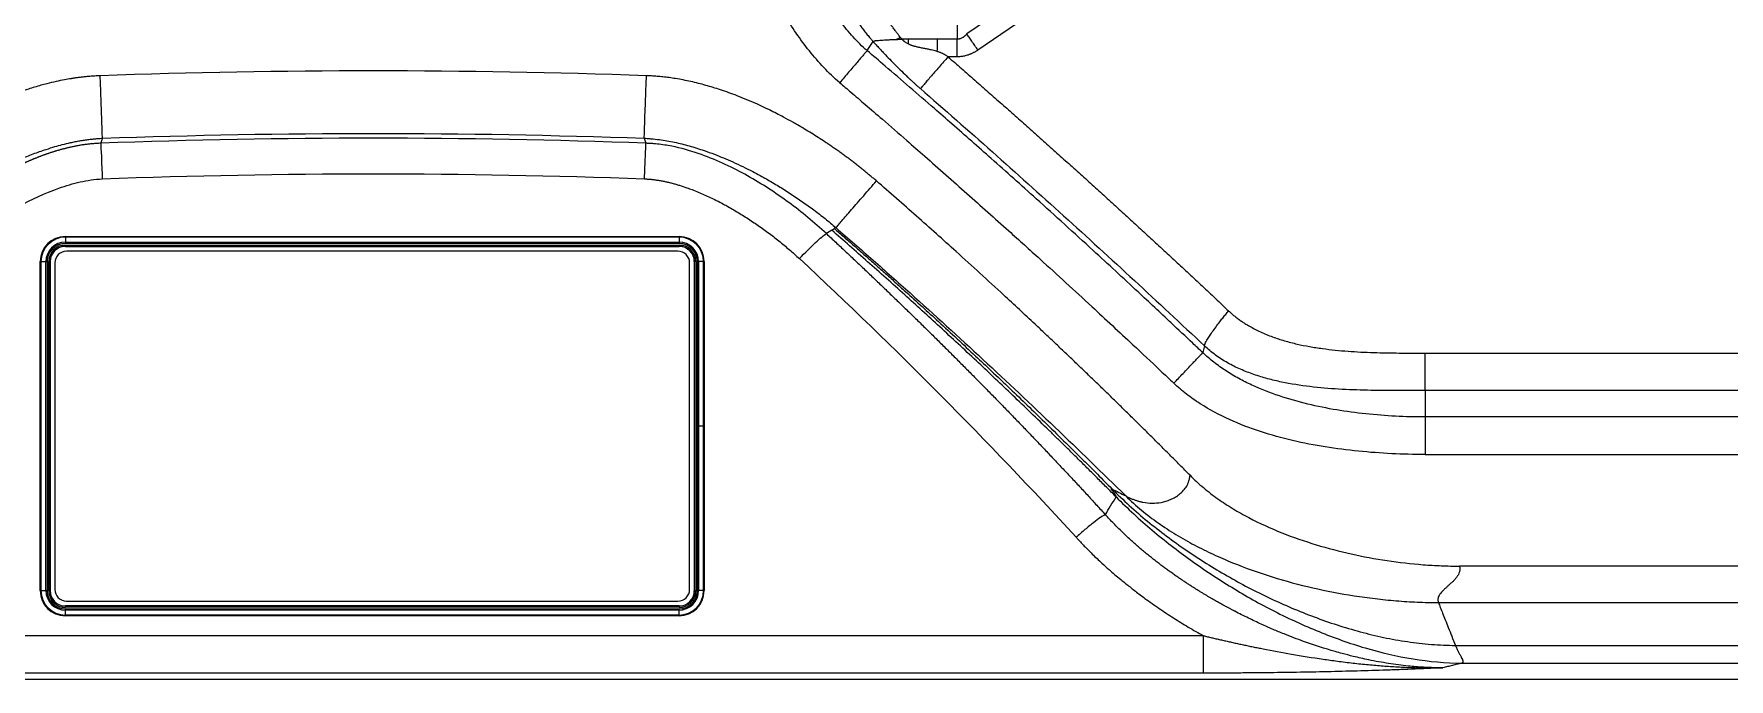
# Model space of a CAD drawing. Extents: x 525 to 613, y 487 to 635.
# Drawn here: x 583.06 to 602.52, y 505.55 to 512.95 of the extents above; entities that cross this region are included whole.
import ezdxf

# ---------------------------------------------------------------- set-up
doc = ezdxf.new("R2010")
doc.units = 0
doc.header["$MEASUREMENT"] = 0
doc.layers.add('1', color=4, linetype='Continuous')
doc.layers.add('STD TEST', color=3, linetype='Continuous')

# ---------------------------------------------------------------- blocks, each defined once
blk = doc.blocks.new('2023 VANGUARD')
at = {"layer": '1', "color": 3, "linetype": 'Continuous', "lineweight": 25}
for p, q in [((29.447, -76.574), (24.812, -79.741)), ((29.593, -76.746), (24.939, -79.926)), ((23.667, -79.932), (23.737, -79.829)), ((24.143, -79.802), (24.068, -79.802)), ((24.47, -79.801), (24.143, -79.802)), ((24.702, -79.801), (24.47, -79.801)), ((24.701, -80.003), (24.595, -80.003)), ((21.109, -80.937), (21.129, -80.995)), ((23.262, -81.993), (23.2, -82.031)), ((23.262, -81.993), (23.292, -81.973)), ((23.31, -81.963), (23.292, -81.973)), ((27.539, -83.319), (27.52, -83.397)), ((30.071, -83.402), (38.5, -83.402)), ((38.5, -83.832), (30.071, -83.832)), ((30.071, -83.832), (30.071, -84.135)), ((38.5, -84.135), (30.071, -84.135)), ((30.071, -84.565), (38.5, -84.565)), ((38.735, -85.846), (30.466, -85.846)), ((30.225, -86.264), (39.244, -86.264)), ((27.527, -86.644), (8.816, -86.644)), ((30.42, -86.755), (39.877, -86.755)), ((30.494, -86.958), (40.154, -86.958)), ((27.527, -87.074), (8.816, -87.073))]:
    blk.add_line(p, q, dxfattribs=at)
at = {"layer": '1', "linetype": 'Continuous', "lineweight": 25}
blk.add_line((-40.571, -87.142), (40.571, -87.142), dxfattribs=at)
at = {"layer": '1', "color": 3, "linetype": 'Continuous', "lineweight": 25, "flags": 128}
blk.add_lwpolyline([(14.891, -80.937), (14.881, -80.966), (14.871, -80.995)], dxfattribs=at)
at = {"layer": '1', "color": 3, "linetype": 'Continuous', "lineweight": 25}
for points in [[(24.699, -76.899), (24.699, -77.866), (24.7, -78.834), (24.702, -79.801)], [(23.998, -79.803), (23.998, -79.803), (23.999, -79.803), (23.999, -79.803)], [(23.999, -79.803), (24.016, -79.796), (24.033, -79.789), (24.05, -79.78)], [(24.068, -79.802), (24.062, -79.795), (24.056, -79.787), (24.05, -79.78)], [(24.142, -79.856), (24.142, -79.836), (24.143, -79.818), (24.143, -79.802)], [(21.129, -80.995), (19.043, -80.917), (16.957, -80.917), (14.871, -80.995)], [(14.891, -80.937), (16.964, -80.863), (19.036, -80.863), (21.109, -80.937)], [(14.888, -81.403), (16.963, -81.325), (19.037, -81.325), (21.112, -81.403)], [(22.89, -82.318), (23.992, -83.341), (25.052, -84.408), (26.066, -85.515)]]:
    blk.add_open_spline(points, degree=3, dxfattribs=at)
for points, knots in [([(22.737, -77.416), (22.742, -77.439), (22.754, -77.495), (22.777, -77.593), (22.808, -77.724), (22.843, -77.866), (22.896, -78.066), (22.967, -78.311), (23.051, -78.563), (23.128, -78.766), (23.19, -78.918), (23.258, -79.071), (23.328, -79.213), (23.398, -79.345), (23.463, -79.456), (23.528, -79.557), (23.58, -79.633), (23.625, -79.694), (23.66, -79.739), (23.692, -79.778), (23.719, -79.809), (23.732, -79.824), (23.737, -79.829)], [0, 0, 0, 0, 0.028694, 0.068593, 0.11981, 0.188566, 0.240815, 0.362866, 0.485908, 0.547823, 0.610059, 0.672689, 0.735806, 0.78679, 0.838376, 0.876914, 0.917195, 0.938414, 0.957818, 0.978431, 0.992585, 1, 1, 1, 1]), ([(24.05, -79.78), (24.046, -79.775), (24.035, -79.762), (24.016, -79.738), (23.993, -79.707), (23.968, -79.673), (23.934, -79.625), (23.896, -79.564), (23.846, -79.481), (23.776, -79.355), (23.675, -79.149), (23.585, -78.931), (23.508, -78.72), (23.437, -78.508), (23.372, -78.285), (23.321, -78.092), (23.287, -77.956), (23.256, -77.829), (23.227, -77.7), (23.209, -77.619), (23.201, -77.584)], [0, 0, 0, 0, 0.00841, 0.020337, 0.035777, 0.055198, 0.071481, 0.107169, 0.142871, 0.190655, 0.285751, 0.428524, 0.488509, 0.571364, 0.713176, 0.785632, 0.828889, 0.892813, 0.954262, 1, 1, 1, 1]), ([(23.667, -79.932), (23.638, -79.908), (23.583, -79.857), (23.505, -79.775), (23.432, -79.689), (23.363, -79.599), (23.297, -79.507), (23.215, -79.381), (23.121, -79.218), (23.019, -79.017), (22.929, -78.81), (22.85, -78.599), (22.806, -78.455), (22.787, -78.382)], [0, 0, 0, 0, 0.0625, 0.125, 0.1875, 0.25, 0.3125, 0.375, 0.5, 0.625, 0.75, 0.875, 1, 1, 1, 1]), ([(23.353, -80.3), (23.289, -80.245), (23.167, -80.128), (23.002, -79.937), (22.851, -79.733), (22.713, -79.521), (22.59, -79.3), (22.482, -79.071), (22.391, -78.835), (22.346, -78.672), (22.328, -78.589)], [0.0000051, 0.0000051, 0.0000051, 0.0000051, 0.125, 0.25, 0.375, 0.5, 0.625, 0.75, 0.875, 1, 1, 1, 1]), ([(24.812, -79.741), (24.81, -79.743), (24.806, -79.748), (24.799, -79.755), (24.793, -79.761), (24.786, -79.767), (24.779, -79.773), (24.772, -79.778), (24.762, -79.784), (24.75, -79.791), (24.738, -79.795), (24.727, -79.798), (24.718, -79.8), (24.709, -79.801), (24.704, -79.801), (24.702, -79.801)], [0, 0, 0, 0, 0.075858, 0.149964, 0.222368, 0.293137, 0.362356, 0.430136, 0.496607, 0.624861, 0.747798, 0.790082, 0.873692, 0.951699, 1, 1, 1, 1]), ([(24.939, -79.926), (24.928, -79.909), (24.916, -79.892), (24.893, -79.858), (24.881, -79.841), (24.859, -79.809), (24.849, -79.794), (24.829, -79.765), (24.82, -79.752), (24.812, -79.741)], [0, 0, 0, 0, 0.25, 0.25, 0.5, 0.5, 0.75, 0.75, 1, 1, 1, 1]), ([(23.667, -79.932), (23.663, -79.937), (23.657, -79.944), (23.643, -79.96), (23.635, -79.97), (23.615, -79.993), (23.604, -80.006), (23.579, -80.035), (23.566, -80.051), (23.537, -80.085), (23.521, -80.103), (23.489, -80.141), (23.472, -80.161), (23.438, -80.2), (23.421, -80.221), (23.387, -80.26), (23.37, -80.28), (23.353, -80.3)], [0, 0, 0, 0, 0.125, 0.125, 0.25, 0.25, 0.375, 0.375, 0.5, 0.5, 0.625, 0.625, 0.75, 0.75, 0.875, 0.875, 1, 1, 1, 1]), ([(27.52, -83.397), (27.481, -83.361), (27.361, -83.247), (27.114, -83.015), (26.734, -82.659), (26.218, -82.183), (25.656, -81.673), (25.116, -81.19), (24.725, -80.846), (24.412, -80.573), (24.157, -80.351), (23.899, -80.13), (23.736, -79.991), (23.667, -79.932)], [0, 0, 0, 0, 0.030464, 0.095919, 0.196362, 0.33179, 0.502204, 0.635618, 0.751656, 0.803468, 0.875967, 0.947382, 1, 1, 1, 1]), ([(23.737, -79.829), (23.737, -79.828), (23.738, -79.827), (23.74, -79.826), (23.742, -79.824), (23.745, -79.823), (23.748, -79.821), (23.752, -79.82), (23.755, -79.819), (23.76, -79.818), (23.764, -79.817), (23.775, -79.816), (23.796, -79.814), (23.83, -79.812), (23.868, -79.81), (23.902, -79.808), (23.931, -79.806), (23.953, -79.805), (23.976, -79.804), (23.991, -79.804), (23.998, -79.803)], [0, 0, 0, 0, 0.023968, 0.048059, 0.072319, 0.096789, 0.121511, 0.146521, 0.171854, 0.197543, 0.223616, 0.2501, 0.372382, 0.499944, 0.62389, 0.750118, 0.813536, 0.876296, 0.938434, 1, 1, 1, 1]), ([(23.737, -79.829), (23.743, -79.835), (23.754, -79.848), (23.771, -79.867), (23.789, -79.886), (23.806, -79.905), (23.825, -79.924), (23.843, -79.944), (23.877, -79.98), (23.927, -80.031), (23.994, -80.1), (24.063, -80.168), (24.118, -80.221), (24.158, -80.259), (24.183, -80.282), (24.208, -80.305), (24.232, -80.327), (24.255, -80.348), (24.271, -80.361), (24.279, -80.368)], [0, 0, 0, 0, 0.034919, 0.070095, 0.105532, 0.141237, 0.177215, 0.213472, 0.250014, 0.376002, 0.500011, 0.629453, 0.749995, 0.795134, 0.838842, 0.881148, 0.922085, 0.961689, 1, 1, 1, 1]), ([(23.999, -79.803), (24.003, -79.803), (24.01, -79.803), (24.017, -79.803), (24.021, -79.802)], [0, 0, 0, 0, 0.50219, 1, 1, 1, 1]), ([(24.021, -79.802), (24.025, -79.802), (24.032, -79.802), (24.044, -79.802), (24.056, -79.802), (24.064, -79.802), (24.068, -79.802)], [0, 0, 0, 0, 0.252824, 0.503653, 0.752653, 1, 1, 1, 1]), ([(24.068, -79.802), (24.07, -79.803), (24.073, -79.807), (24.078, -79.812), (24.083, -79.818), (24.089, -79.823), (24.095, -79.827), (24.103, -79.833), (24.113, -79.84), (24.127, -79.848), (24.137, -79.853), (24.142, -79.856)], [0, 0, 0, 0, 0.084905, 0.168959, 0.252314, 0.335138, 0.417606, 0.499905, 0.657535, 0.823926, 1, 1, 1, 1]), ([(24.142, -79.856), (24.146, -79.857), (24.152, -79.86), (24.162, -79.864), (24.173, -79.868), (24.184, -79.872), (24.196, -79.876), (24.209, -79.879), (24.229, -79.885), (24.261, -79.893), (24.296, -79.899), (24.325, -79.905), (24.346, -79.909), (24.367, -79.913), (24.391, -79.918), (24.417, -79.924), (24.444, -79.93), (24.461, -79.936), (24.469, -79.938)], [0, 0, 0, 0, 0.031627, 0.064562, 0.098842, 0.134497, 0.171554, 0.210038, 0.249972, 0.361316, 0.499988, 0.561885, 0.624996, 0.687399, 0.749999, 0.841431, 0.924739, 1, 1, 1, 1]), ([(24.47, -79.801), (24.47, -79.821), (24.47, -79.842), (24.47, -79.888), (24.47, -79.913), (24.469, -79.938)], [0, 0, 0, 0, 0.5, 0.5, 1, 1, 1, 1]), ([(24.469, -79.938), (24.474, -79.94), (24.484, -79.943), (24.497, -79.948), (24.511, -79.953), (24.523, -79.958), (24.535, -79.964), (24.547, -79.97), (24.557, -79.976), (24.568, -79.982), (24.577, -79.989), (24.587, -79.996), (24.592, -80.001), (24.595, -80.003)], [0, 0, 0, 0, 0.105651, 0.208066, 0.307325, 0.403517, 0.496737, 0.587087, 0.67468, 0.759635, 0.842079, 0.922152, 1, 1, 1, 1]), ([(24.701, -80.003), (24.701, -79.967), (24.701, -79.931), (24.701, -79.861), (24.701, -79.829), (24.702, -79.801)], [0, 0, 0, 0, 0.5, 0.5, 1, 1, 1, 1]), ([(24.939, -79.926), (24.935, -79.929), (24.927, -79.934), (24.915, -79.941), (24.902, -79.949), (24.89, -79.955), (24.877, -79.962), (24.865, -79.968), (24.852, -79.973), (24.839, -79.978), (24.823, -79.984), (24.805, -79.989), (24.784, -79.994), (24.764, -79.998), (24.743, -80.001), (24.722, -80.003), (24.708, -80.003), (24.701, -80.003)], [0, 0, 0, 0, 0.057223, 0.113927, 0.170161, 0.225976, 0.281424, 0.336558, 0.391431, 0.446099, 0.500616, 0.585883, 0.670014, 0.753245, 0.835819, 0.917987, 1, 1, 1, 1]), ([(21.134, -80.22), (19.045, -80.146), (16.955, -80.146), (14.865, -80.22), (14.865, -80.22), (14.865, -80.22), (14.865, -80.22)], [-0.0000002, -0.0000002, -0.0000002, -0.0000002, 0.9999948, 0.9999948, 0.9999948, 0.999995, 0.999995, 0.999995, 0.999995]), ([(24.595, -80.003), (24.579, -80.022), (24.562, -80.042), (24.527, -80.082), (24.51, -80.102), (24.475, -80.141), (24.459, -80.161), (24.426, -80.198), (24.41, -80.216), (24.381, -80.25), (24.367, -80.266), (24.342, -80.295), (24.331, -80.308), (24.311, -80.331), (24.303, -80.34), (24.288, -80.357), (24.283, -80.363), (24.279, -80.368)], [0, 0, 0, 0, 0.125, 0.125, 0.25, 0.25, 0.375, 0.375, 0.5, 0.5, 0.625, 0.625, 0.75, 0.75, 0.875, 0.875, 1, 1, 1, 1]), ([(24.595, -80.003), (24.647, -80.048), (24.75, -80.137), (24.904, -80.272), (25.058, -80.407), (25.212, -80.543), (25.366, -80.679), (25.52, -80.815), (25.674, -80.952), (25.827, -81.09), (25.981, -81.228), (26.135, -81.366), (26.288, -81.505), (26.441, -81.644), (26.595, -81.784), (26.748, -81.924), (26.901, -82.065), (27.054, -82.206), (27.207, -82.347), (27.359, -82.489), (27.512, -82.632), (27.665, -82.775), (27.766, -82.871), (27.817, -82.918)], [0, 0, 0, 0, 0.047066, 0.094185, 0.141359, 0.188588, 0.235872, 0.28321, 0.330603, 0.378052, 0.425556, 0.473116, 0.520732, 0.568404, 0.616132, 0.663916, 0.711757, 0.759655, 0.807609, 0.855621, 0.90369, 0.951816, 1, 1, 1, 1]), ([(14.865, -80.22), (14.855, -80.221), (14.834, -80.222), (14.804, -80.223), (14.775, -80.225), (14.748, -80.227), (14.723, -80.229), (14.699, -80.232), (14.677, -80.234), (14.656, -80.236), (14.637, -80.239), (14.619, -80.241), (14.603, -80.243), (14.588, -80.245), (14.575, -80.247), (14.563, -80.249), (14.553, -80.25), (14.545, -80.252), (14.537, -80.253), (14.507, -80.257), (14.448, -80.268), (14.355, -80.287), (14.265, -80.308), (14.159, -80.337), (14.016, -80.38), (13.806, -80.454), (13.613, -80.537), (13.436, -80.621), (13.293, -80.694), (13.167, -80.763), (13.061, -80.825), (12.975, -80.877), (12.888, -80.932), (12.787, -80.998), (12.677, -81.074), (12.552, -81.164), (12.446, -81.245), (12.358, -81.315), (12.286, -81.375), (12.244, -81.411), (12.225, -81.427)], [0, 0, 0, 0, 0.010772, 0.021005, 0.030702, 0.03987, 0.04851, 0.056627, 0.064223, 0.0713, 0.07786, 0.083904, 0.089435, 0.094453, 0.098958, 0.102952, 0.106436, 0.109409, 0.111873, 0.113827, 0.14036, 0.173008, 0.210343, 0.233967, 0.284975, 0.361901, 0.459494, 0.498867, 0.560676, 0.622498, 0.64456, 0.685521, 0.724432, 0.749436, 0.808158, 0.860061, 0.905187, 0.943552, 0.97516, 1, 1, 1, 1]), ([(14.891, -80.937), (14.89, -80.914), (14.889, -80.879), (14.887, -80.834), (14.886, -80.788), (14.884, -80.731), (14.881, -80.666), (14.879, -80.601), (14.877, -80.529), (14.874, -80.452), (14.871, -80.378), (14.868, -80.299), (14.865, -80.22)], [0.005944, 0.005944, 0.005944, 0.005944, 0.25, 0.25, 0.25, 0.5, 0.5, 0.5, 0.75, 0.75, 0.75, 0.9941099, 0.9941099, 0.9941099, 0.9941099]), ([(21.109, -80.937), (21.11, -80.914), (21.111, -80.88), (21.113, -80.835), (21.114, -80.789), (21.116, -80.733), (21.118, -80.668), (21.121, -80.604), (21.123, -80.532), (21.126, -80.456), (21.129, -80.38), (21.132, -80.3), (21.135, -80.22), (21.135, -80.22), (21.135, -80.22), (21.135, -80.22)], [0.0061292, 0.0061292, 0.0061292, 0.0061292, 0.25, 0.25, 0.25, 0.5, 0.5, 0.5, 0.75, 0.75, 0.75, 1, 1, 1, 1.0001472, 1.0001472, 1.0001472, 1.0001472]), ([(23.775, -81.427), (23.763, -81.417), (23.739, -81.397), (23.703, -81.367), (23.667, -81.336), (23.63, -81.306), (23.593, -81.276), (23.554, -81.246), (23.516, -81.216), (23.476, -81.186), (23.437, -81.156), (23.396, -81.127), (23.355, -81.097), (23.314, -81.068), (23.272, -81.039), (23.229, -81.01), (23.148, -80.956), (23.029, -80.879), (22.904, -80.805), (22.797, -80.744), (22.69, -80.685), (22.48, -80.578), (22.239, -80.471), (21.993, -80.383), (21.816, -80.329), (21.644, -80.285), (21.503, -80.258), (21.396, -80.242), (21.325, -80.234), (21.258, -80.227), (21.195, -80.223), (21.154, -80.221), (21.134, -80.22)], [0, 0, 0, 0, 0.015746, 0.03163, 0.04765, 0.063806, 0.080099, 0.096527, 0.11309, 0.129787, 0.146617, 0.16358, 0.180675, 0.197901, 0.215257, 0.232741, 0.250353, 0.313684, 0.377053, 0.397532, 0.439182, 0.500586, 0.637735, 0.706339, 0.765835, 0.825896, 0.886089, 0.911644, 0.935805, 0.958582, 0.979979, 1, 1, 1, 1]), ([(23.353, -80.3), (23.396, -80.336), (23.493, -80.419), (23.656, -80.559), (23.87, -80.744), (24.098, -80.942), (24.422, -81.224), (24.813, -81.569), (25.253, -81.963), (25.732, -82.395), (26.207, -82.831), (26.666, -83.257), (26.98, -83.551), (27.136, -83.699), (27.188, -83.748)], [0, 0, 0, 0, 0.032676, 0.074344, 0.125003, 0.197019, 0.250004, 0.375002, 0.500001, 0.59387, 0.749999, 0.874993, 0.958328, 1, 1, 1, 1]), ([(24.279, -80.368), (24.832, -80.848), (25.38, -81.335), (26.195, -82.073), (26.465, -82.32), (27.004, -82.818), (27.272, -83.068), (27.539, -83.319)], [0, 0, 0, 0, 0.5, 0.5, 0.75, 0.75, 1, 1, 1, 1]), ([(12.69, -81.963), (12.701, -81.953), (12.722, -81.935), (12.755, -81.908), (12.788, -81.881), (12.821, -81.854), (12.855, -81.827), (12.889, -81.801), (12.923, -81.775), (12.957, -81.75), (12.992, -81.724), (13.027, -81.699), (13.062, -81.674), (13.097, -81.65), (13.133, -81.625), (13.168, -81.601), (13.204, -81.578), (13.24, -81.554), (13.277, -81.531), (13.313, -81.508), (13.35, -81.486), (13.387, -81.464), (13.424, -81.442), (13.461, -81.42), (13.529, -81.382), (13.65, -81.316), (13.824, -81.23), (14.005, -81.151), (14.145, -81.098), (14.253, -81.062), (14.34, -81.035), (14.433, -81.009), (14.511, -80.99), (14.578, -80.976), (14.631, -80.966), (14.684, -80.958), (14.736, -80.951), (14.788, -80.945), (14.84, -80.94), (14.874, -80.938), (14.891, -80.937)], [0, 0, 0, 0, 0.017223, 0.034472, 0.051746, 0.069044, 0.086365, 0.103707, 0.12107, 0.138452, 0.155851, 0.173266, 0.190696, 0.208139, 0.225593, 0.243058, 0.260531, 0.27801, 0.295486, 0.312955, 0.330412, 0.347851, 0.365268, 0.382656, 0.400012, 0.460227, 0.550015, 0.636152, 0.700005, 0.732178, 0.775002, 0.810489, 0.850059, 0.872064, 0.893855, 0.915441, 0.936835, 0.95805, 0.9791, 1, 1, 1, 1]), ([(21.109, -80.937), (21.115, -80.937), (21.141, -80.939), (21.2, -80.943), (21.28, -80.952), (21.371, -80.966), (21.485, -80.988), (21.628, -81.024), (21.78, -81.072), (21.947, -81.132), (22.134, -81.21), (22.308, -81.295), (22.435, -81.362), (22.511, -81.404), (22.582, -81.445), (22.651, -81.487), (22.721, -81.529), (22.789, -81.573), (22.858, -81.619), (22.925, -81.665), (22.991, -81.712), (23.057, -81.76), (23.122, -81.809), (23.186, -81.859), (23.248, -81.91), (23.289, -81.945), (23.31, -81.963)], [0, 0, 0, 0, 0.007894, 0.031535, 0.071377, 0.106415, 0.14279, 0.212975, 0.285696, 0.336589, 0.428539, 0.531921, 0.571409, 0.604292, 0.637248, 0.670255, 0.703307, 0.736394, 0.769507, 0.802622, 0.835715, 0.868761, 0.901736, 0.934616, 0.967379, 1, 1, 1, 1]), ([(14.871, -80.995), (14.863, -80.995), (14.847, -80.996), (14.823, -80.997), (14.8, -80.999), (14.777, -81), (14.755, -81.002), (14.733, -81.005), (14.711, -81.007), (14.69, -81.01), (14.669, -81.013), (14.648, -81.016), (14.628, -81.02), (14.608, -81.023), (14.589, -81.027), (14.57, -81.03), (14.551, -81.034), (14.533, -81.038), (14.515, -81.042), (14.497, -81.046), (14.48, -81.051), (14.462, -81.055), (14.445, -81.059), (14.429, -81.064), (14.413, -81.068), (14.396, -81.073), (14.381, -81.077), (14.365, -81.082), (14.35, -81.086), (14.335, -81.091), (14.32, -81.096), (14.305, -81.1), (14.291, -81.105), (14.277, -81.11), (14.263, -81.115), (14.249, -81.119), (14.236, -81.124), (14.223, -81.129), (14.21, -81.133), (14.197, -81.138), (14.184, -81.143), (14.172, -81.148), (14.16, -81.152), (14.148, -81.157), (14.136, -81.162), (14.124, -81.166), (14.113, -81.171), (14.101, -81.175), (14.09, -81.18), (14.079, -81.185), (14.069, -81.189), (14.058, -81.193), (14.048, -81.198), (14.038, -81.202), (14.028, -81.207), (14.018, -81.211), (14.008, -81.215), (13.999, -81.22), (13.99, -81.224), (13.981, -81.228), (13.972, -81.232), (13.963, -81.236), (13.954, -81.24), (13.946, -81.244), (13.938, -81.248), (13.929, -81.252), (13.922, -81.256), (13.914, -81.259), (13.906, -81.263), (13.899, -81.267), (13.891, -81.27), (13.884, -81.274), (13.877, -81.277), (13.871, -81.281), (13.864, -81.284), (13.857, -81.287), (13.851, -81.29), (13.845, -81.294), (13.839, -81.297), (13.833, -81.3), (13.827, -81.303), (13.822, -81.306), (13.816, -81.308), (13.811, -81.311), (13.806, -81.314), (13.801, -81.316), (13.796, -81.319), (13.791, -81.321), (13.787, -81.324), (13.783, -81.326), (13.778, -81.328), (13.774, -81.331), (13.77, -81.333), (13.766, -81.335), (13.763, -81.337), (13.759, -81.339), (13.756, -81.34), (13.707, -81.367), (13.621, -81.416), (13.495, -81.493), (13.375, -81.572), (13.27, -81.646), (13.145, -81.739), (13.043, -81.819), (12.95, -81.897), (12.899, -81.941), (12.849, -81.986), (12.817, -82.016), (12.8, -82.031)], [0, 0, 0, 0, 0.010194, 0.020213, 0.030063, 0.039747, 0.049271, 0.058638, 0.067851, 0.076914, 0.085829, 0.094601, 0.10323, 0.111721, 0.120075, 0.128294, 0.13638, 0.144336, 0.152166, 0.159878, 0.167475, 0.174959, 0.182332, 0.189597, 0.196756, 0.203812, 0.210767, 0.217622, 0.224379, 0.231041, 0.237608, 0.244083, 0.250467, 0.256761, 0.262966, 0.269085, 0.275117, 0.281065, 0.286931, 0.292714, 0.298415, 0.304035, 0.309575, 0.315035, 0.320416, 0.325717, 0.33094, 0.336085, 0.341153, 0.346143, 0.351056, 0.355894, 0.360655, 0.36534, 0.36995, 0.374485, 0.378946, 0.383332, 0.387644, 0.391882, 0.396046, 0.400137, 0.404155, 0.4081, 0.411972, 0.415771, 0.419498, 0.423153, 0.426737, 0.430248, 0.433687, 0.437055, 0.440352, 0.443578, 0.446732, 0.449815, 0.452828, 0.455769, 0.45864, 0.461441, 0.464171, 0.46683, 0.469419, 0.471938, 0.474387, 0.476766, 0.479075, 0.481314, 0.483483, 0.485582, 0.487611, 0.489571, 0.491461, 0.493282, 0.495032, 0.496714, 0.498326, 0.499868, 0.567188, 0.624734, 0.687449, 0.749887, 0.78842, 0.886479, 0.914823, 0.943194, 0.971587, 1, 1, 1, 1]), ([(14.871, -80.995), (14.872, -81.023), (14.875, -81.077), (14.881, -81.22), (14.885, -81.31), (14.888, -81.403)], [0, 0, 0, 0, 0.5, 0.5, 1, 1, 1, 1]), ([(21.112, -81.403), (21.115, -81.31), (21.119, -81.22), (21.122, -81.148), (21.125, -81.077), (21.128, -81.023), (21.129, -80.995)], [0.0060946, 0.0060946, 0.0060946, 0.0060946, 0.5001328, 0.5001328, 0.5001328, 0.9940382, 0.9940382, 0.9940382, 0.9940382]), ([(23.2, -82.031), (23.062, -81.903), (22.918, -81.785), (22.693, -81.619), (22.615, -81.566), (22.458, -81.464), (22.377, -81.415), (22.212, -81.322), (22.128, -81.278), (21.952, -81.197), (21.861, -81.159), (21.67, -81.091), (21.57, -81.061), (21.413, -81.026), (21.359, -81.017), (21.275, -81.005), (21.247, -81.002), (21.203, -80.999), (21.189, -80.998), (21.166, -80.997), (21.159, -80.996), (21.148, -80.996), (21.142, -80.995), (21.137, -80.995), (21.133, -80.995), (21.131, -80.995), (21.129, -80.995)], [0, 0, 0, 0, 0.25, 0.25, 0.375, 0.375, 0.5, 0.5, 0.625, 0.625, 0.75, 0.75, 0.875, 0.875, 0.9375, 0.9375, 0.96875, 0.96875, 0.984375, 0.984375, 0.992187, 0.992187, 0.996094, 0.998047, 0.998047, 1, 1, 1, 1]), ([(13.11, -82.318), (13.234, -82.203), (13.366, -82.095), (13.64, -81.895), (13.782, -81.803), (14.079, -81.638), (14.232, -81.566), (14.47, -81.481), (14.551, -81.457), (14.716, -81.42), (14.802, -81.407), (14.888, -81.403)], [0, 0, 0, 0, 0.25, 0.25, 0.5, 0.5, 0.75, 0.75, 0.875, 0.875, 1, 1, 1, 1]), ([(21.112, -81.403), (21.119, -81.404), (21.134, -81.404), (21.155, -81.406), (21.177, -81.407), (21.198, -81.41), (21.22, -81.412), (21.241, -81.415), (21.262, -81.418), (21.283, -81.421), (21.304, -81.425), (21.326, -81.429), (21.347, -81.434), (21.368, -81.438), (21.388, -81.443), (21.409, -81.448), (21.43, -81.453), (21.451, -81.459), (21.472, -81.465), (21.492, -81.471), (21.534, -81.483), (21.59, -81.502), (21.662, -81.528), (21.729, -81.555), (21.822, -81.595), (21.919, -81.641), (22.009, -81.687), (22.076, -81.724), (22.138, -81.76), (22.205, -81.8), (22.272, -81.841), (22.337, -81.884), (22.402, -81.928), (22.466, -81.973), (22.53, -82.019), (22.592, -82.066), (22.654, -82.114), (22.714, -82.164), (22.774, -82.214), (22.832, -82.265), (22.871, -82.301), (22.89, -82.318)], [0, 0, 0, 0, 0.01064, 0.021253, 0.031844, 0.042416, 0.052974, 0.06352, 0.074058, 0.084591, 0.095119, 0.105647, 0.116175, 0.126706, 0.137248, 0.1478, 0.15836, 0.168927, 0.1795, 0.190077, 0.200657, 0.243803, 0.27594, 0.313413, 0.350799, 0.425419, 0.471132, 0.500006, 0.538339, 0.576713, 0.615142, 0.653646, 0.692219, 0.730802, 0.769339, 0.807828, 0.846283, 0.884714, 0.923136, 0.96156, 1, 1, 1, 1]), ([(23.31, -81.963), (23.318, -81.954), (23.327, -81.943), (23.35, -81.916), (23.363, -81.901), (23.394, -81.866), (23.411, -81.846), (23.448, -81.804), (23.468, -81.781), (23.511, -81.731), (23.533, -81.705), (23.58, -81.652), (23.604, -81.624), (23.653, -81.568), (23.677, -81.539), (23.726, -81.483), (23.751, -81.455), (23.775, -81.427)], [0, 0, 0, 0, 0.125, 0.125, 0.25, 0.25, 0.375, 0.375, 0.5, 0.5, 0.625, 0.625, 0.75, 0.75, 0.875, 0.875, 1, 1, 1, 1]), ([(27.374, -84.804), (27.335, -84.765), (27.257, -84.686), (27.141, -84.569), (27.023, -84.452), (26.906, -84.335), (26.788, -84.219), (26.67, -84.103), (26.552, -83.987), (26.433, -83.871), (26.315, -83.756), (26.195, -83.641), (26.076, -83.526), (25.956, -83.412), (25.836, -83.298), (25.716, -83.184), (25.516, -82.996), (25.175, -82.679), (24.797, -82.334), (24.463, -82.033), (24.234, -81.83), (24.005, -81.628), (23.851, -81.494), (23.775, -81.427)], [0, 0, 0, 0, 0.033546, 0.067091, 0.100634, 0.134176, 0.167717, 0.201257, 0.234797, 0.268335, 0.301873, 0.335411, 0.368949, 0.402486, 0.436024, 0.469562, 0.5031, 0.603034, 0.752279, 0.814209, 0.876138, 0.938068, 1, 1, 1, 1]), ([(22.89, -82.318), (22.955, -82.25), (23.019, -82.185), (23.074, -82.135), (23.128, -82.084), (23.172, -82.048), (23.2, -82.031)], [0.0061209, 0.0061209, 0.0061209, 0.0061209, 0.5000761, 0.5000761, 0.5000761, 0.9939552, 0.9939552, 0.9939552, 0.9939552]), ([(23.2, -82.031), (23.236, -82.064), (23.307, -82.131), (23.415, -82.231), (23.522, -82.332), (23.629, -82.433), (23.735, -82.534), (23.841, -82.635), (23.947, -82.737), (24.053, -82.839), (24.158, -82.941), (24.263, -83.044), (24.368, -83.146), (24.472, -83.249), (24.577, -83.353), (24.68, -83.456), (24.784, -83.56), (24.887, -83.664), (24.99, -83.768), (25.093, -83.873), (25.196, -83.978), (25.298, -84.083), (25.4, -84.188), (25.501, -84.294), (25.602, -84.399), (25.703, -84.505), (25.804, -84.612), (25.904, -84.718), (26.005, -84.825), (26.104, -84.932), (26.204, -85.039), (26.303, -85.147), (26.369, -85.218), (26.402, -85.254)], [0, 0, 0, 0, 0.03232, 0.064637, 0.096951, 0.129262, 0.161569, 0.193873, 0.226173, 0.258469, 0.290761, 0.32305, 0.355334, 0.387614, 0.41989, 0.452161, 0.484428, 0.51669, 0.548948, 0.5812, 0.613448, 0.645691, 0.677929, 0.710161, 0.742388, 0.77461, 0.806826, 0.839037, 0.871241, 0.90344, 0.935633, 0.96782, 1, 1, 1, 1]), ([(26.525, -85.052), (26.489, -85.015), (26.416, -84.942), (26.309, -84.834), (26.204, -84.73), (26.103, -84.63), (26.006, -84.534), (25.911, -84.441), (25.82, -84.351), (25.621, -84.158), (25.324, -83.871), (24.914, -83.483), (24.509, -83.107), (24.163, -82.791), (23.886, -82.543), (23.675, -82.355), (23.468, -82.172), (23.33, -82.052), (23.262, -81.993)], [0, 0, 0, 0, 0.035044, 0.069001, 0.101872, 0.133659, 0.164364, 0.19399, 0.222537, 0.250008, 0.379705, 0.50001, 0.628215, 0.750005, 0.814321, 0.877423, 0.939315, 1, 1, 1, 1]), ([(23.292, -81.973), (23.329, -82.006), (23.404, -82.07), (23.516, -82.169), (23.631, -82.27), (23.748, -82.373), (23.867, -82.479), (23.988, -82.587), (24.195, -82.774), (24.505, -83.056), (24.831, -83.36), (25.105, -83.617), (25.303, -83.805), (25.506, -84), (25.711, -84.199), (25.917, -84.402), (26.12, -84.602), (26.305, -84.786), (26.421, -84.903), (26.477, -84.959)], [0, 0, 0, 0, 0.033598, 0.067902, 0.102912, 0.138627, 0.175047, 0.212172, 0.25, 0.366922, 0.5, 0.556512, 0.625, 0.687506, 0.75, 0.821096, 0.886459, 0.946093, 1, 1, 1, 1]), ([(23.31, -81.963), (23.453, -82.087), (23.595, -82.211), (23.878, -82.461), (24.019, -82.586), (24.441, -82.964), (24.72, -83.219), (25.551, -83.989), (26.098, -84.511), (26.636, -85.041)], [0, 0, 0, 0, 0.125, 0.125, 0.25, 0.25, 0.5, 0.5, 1, 1, 1, 1]), ([(27.539, -83.319), (27.539, -83.318), (27.539, -83.315), (27.541, -83.311), (27.543, -83.306), (27.545, -83.299), (27.55, -83.288), (27.557, -83.273), (27.572, -83.246), (27.594, -83.21), (27.629, -83.158), (27.669, -83.102), (27.705, -83.055), (27.732, -83.021), (27.749, -83), (27.766, -82.979), (27.783, -82.958), (27.8, -82.938), (27.812, -82.925), (27.817, -82.918)], [0, 0, 0, 0, 0.018342, 0.039938, 0.064863, 0.093198, 0.125026, 0.198095, 0.250102, 0.385117, 0.499986, 0.633766, 0.749925, 0.794211, 0.8375, 0.879752, 0.920935, 0.961023, 1, 1, 1, 1]), ([(27.817, -82.918), (27.823, -82.923), (27.833, -82.933), (27.85, -82.948), (27.866, -82.962), (27.883, -82.976), (27.901, -82.99), (27.919, -83.004), (27.937, -83.017), (27.956, -83.03), (27.975, -83.043), (27.994, -83.056), (28.014, -83.069), (28.034, -83.081), (28.068, -83.101), (28.117, -83.127), (28.182, -83.159), (28.25, -83.189), (28.342, -83.224), (28.46, -83.262), (28.601, -83.299), (28.747, -83.328), (28.941, -83.358), (29.187, -83.383), (29.481, -83.397), (29.727, -83.401), (29.923, -83.402), (30.022, -83.402), (30.071, -83.402)], [0, 0, 0, 0, 0.009255, 0.018559, 0.027914, 0.037325, 0.046793, 0.056323, 0.065917, 0.07558, 0.085312, 0.095119, 0.105001, 0.114963, 0.125007, 0.155077, 0.185893, 0.217517, 0.250006, 0.310612, 0.374994, 0.435665, 0.499993, 0.624984, 0.749984, 0.87499, 0.937495, 1, 1, 1, 1]), ([(27.188, -83.748), (27.205, -83.73), (27.223, -83.711), (27.259, -83.673), (27.277, -83.654), (27.313, -83.616), (27.331, -83.597), (27.365, -83.561), (27.381, -83.543), (27.412, -83.511), (27.427, -83.496), (27.453, -83.468), (27.465, -83.455), (27.485, -83.434), (27.494, -83.424), (27.509, -83.409), (27.515, -83.402), (27.52, -83.397)], [0, 0, 0, 0, 0.125, 0.125, 0.25, 0.25, 0.375, 0.375, 0.5, 0.5, 0.625, 0.625, 0.75, 0.75, 0.875, 0.875, 1, 1, 1, 1]), ([(30.071, -84.135), (29.958, -84.135), (29.731, -84.129), (29.393, -84.103), (29.056, -84.058), (28.724, -83.991), (28.398, -83.899), (28.134, -83.796), (27.932, -83.695), (27.786, -83.608), (27.647, -83.51), (27.561, -83.436), (27.52, -83.397)], [0, 0, 0, 0, 0.125, 0.25, 0.375, 0.5, 0.625, 0.75, 0.8125, 0.875, 0.9375, 1, 1, 1, 1]), ([(30.071, -83.832), (29.961, -83.832), (29.74, -83.833), (29.409, -83.83), (29.079, -83.818), (28.75, -83.791), (28.478, -83.748), (28.264, -83.698), (28.106, -83.649), (27.952, -83.59), (27.804, -83.516), (27.664, -83.427), (27.579, -83.357), (27.539, -83.319)], [0, 0, 0, 0, 0.125, 0.25, 0.375, 0.5, 0.625, 0.6875, 0.75, 0.8125, 0.875, 0.9375, 1, 1, 1, 1]), ([(30.071, -83.832), (30.071, -83.81), (30.071, -83.783), (30.071, -83.721), (30.071, -83.687), (30.071, -83.612), (30.071, -83.571), (30.071, -83.488), (30.071, -83.445), (30.071, -83.402)], [0, 0, 0, 0, 0.25, 0.25, 0.5, 0.5, 0.75, 0.75, 1, 1, 1, 1]), ([(30.071, -84.565), (29.943, -84.565), (29.688, -84.559), (29.306, -84.531), (28.926, -84.482), (28.55, -84.41), (28.181, -84.308), (27.823, -84.172), (27.541, -84.021), (27.331, -83.875), (27.234, -83.792), (27.188, -83.748)], [0, 0, 0, 0, 0.125, 0.25, 0.375, 0.5, 0.625, 0.75, 0.875, 0.9375, 1, 1, 1, 1]), ([(30.071, -84.135), (30.071, -84.157), (30.071, -84.184), (30.071, -84.245), (30.071, -84.28), (30.071, -84.355), (30.071, -84.395), (30.071, -84.478), (30.071, -84.522), (30.071, -84.565)], [0, 0, 0, 0, 0.25, 0.25, 0.5, 0.5, 0.75, 0.75, 1, 1, 1, 1]), ([(26.636, -85.041), (26.642, -85.044), (26.653, -85.05), (26.67, -85.058), (26.686, -85.065), (26.703, -85.073), (26.719, -85.079), (26.736, -85.085), (26.752, -85.091), (26.768, -85.096), (26.784, -85.101), (26.8, -85.105), (26.816, -85.109), (26.861, -85.118), (26.936, -85.126), (27.026, -85.119), (27.097, -85.102), (27.151, -85.082), (27.204, -85.056), (27.255, -85.021), (27.3, -84.979), (27.332, -84.936), (27.351, -84.898), (27.361, -84.871), (27.367, -84.847), (27.372, -84.826), (27.373, -84.811), (27.374, -84.804)], [0, 0, 0, 0, 0.022455, 0.044613, 0.066475, 0.088044, 0.109319, 0.130304, 0.151, 0.171409, 0.191532, 0.211372, 0.230931, 0.25021, 0.379504, 0.500068, 0.56427, 0.625116, 0.689938, 0.750264, 0.815033, 0.874848, 0.906107, 0.937562, 0.958347, 0.979122, 1, 1, 1, 1]), ([(27.374, -84.804), (27.423, -84.854), (27.526, -84.948), (27.691, -85.075), (27.866, -85.189), (28.108, -85.325), (28.425, -85.469), (28.82, -85.605), (29.224, -85.711), (29.634, -85.787), (29.98, -85.826), (30.258, -85.843), (30.397, -85.846), (30.466, -85.846)], [0.0000021, 0.0000021, 0.0000021, 0.0000021, 0.0625, 0.125, 0.1875, 0.25, 0.375, 0.5, 0.625, 0.75, 0.875, 0.9375, 1, 1, 1, 1]), ([(26.525, -85.052), (26.526, -85.051), (26.526, -85.05), (26.526, -85.048), (26.526, -85.045), (26.524, -85.042), (26.522, -85.037), (26.518, -85.03), (26.514, -85.023), (26.509, -85.016), (26.504, -85.009), (26.497, -84.999), (26.489, -84.989), (26.483, -84.98), (26.479, -84.975), (26.476, -84.971), (26.473, -84.967), (26.471, -84.963), (26.47, -84.96), (26.469, -84.958), (26.47, -84.957), (26.472, -84.957), (26.473, -84.957), (26.475, -84.958), (26.476, -84.959), (26.477, -84.959)], [0, 0, 0, 0, 0.016076, 0.061963, 0.095989, 0.123589, 0.186551, 0.24983, 0.312806, 0.375203, 0.437908, 0.500461, 0.647713, 0.700364, 0.745503, 0.775946, 0.812796, 0.851106, 0.882047, 0.909929, 0.929876, 0.954693, 0.967613, 0.980195, 1, 1, 1, 1]), ([(26.477, -84.959), (26.542, -85.024), (26.675, -85.152), (26.956, -85.393), (27.326, -85.669), (27.796, -85.963), (28.287, -86.22), (28.712, -86.4), (29.06, -86.522), (29.326, -86.601), (29.595, -86.666), (29.868, -86.715), (30.143, -86.747), (30.328, -86.755), (30.42, -86.755)], [0, 0, 0, 0, 0.0625, 0.125, 0.25, 0.375, 0.5, 0.625, 0.6875, 0.75, 0.8125, 0.875, 0.9375, 1, 1, 1, 1]), ([(26.477, -84.959), (26.503, -84.973), (26.556, -85), (26.61, -85.028), (26.636, -85.041)], [0, 0, 0, 0, 0.498492, 1, 1, 1, 1]), ([(26.402, -85.254), (26.422, -85.221), (26.463, -85.154), (26.504, -85.086), (26.525, -85.052)], [0, 0, 0, 0, 0.49119, 1, 1, 1, 1]), ([(26.525, -85.052), (26.658, -85.185), (26.796, -85.312), (27.083, -85.554), (27.38, -85.784), (27.849, -86.095), (28.34, -86.37), (28.681, -86.527), (29.028, -86.668), (29.205, -86.731), (29.565, -86.837), (29.748, -86.88), (30.119, -86.94), (30.306, -86.958), (30.494, -86.958)], [0, 0, 0, 0, 0.125, 0.125, 0.25, 0.375, 0.5, 0.625, 0.625, 0.75, 0.75, 0.875, 0.875, 1, 1, 1, 1]), ([(26.636, -85.041), (26.694, -85.098), (26.815, -85.207), (27.008, -85.353), (27.211, -85.486), (27.422, -85.605), (27.639, -85.712), (27.935, -85.84), (28.314, -85.975), (28.781, -86.1), (29.177, -86.176), (29.498, -86.22), (29.739, -86.245), (29.982, -86.26), (30.144, -86.264), (30.225, -86.264)], [0.000002, 0.000002, 0.000002, 0.000002, 0.0625, 0.125, 0.1875, 0.25, 0.3125, 0.375, 0.5, 0.625, 0.75, 0.8125, 0.875, 0.9375, 1, 1, 1, 1]), ([(26.402, -85.254), (26.388, -85.261), (26.369, -85.273), (26.323, -85.304), (26.295, -85.324), (26.235, -85.371), (26.202, -85.398), (26.134, -85.456), (26.099, -85.486), (26.066, -85.515)], [0, 0, 0, 0, 0.25, 0.25, 0.5, 0.5, 0.75, 0.75, 1, 1, 1, 1]), ([(30.276, -87.012), (30.267, -87.012), (30.234, -87.012), (30.16, -87.011), (30.036, -87.006), (29.86, -86.992), (29.651, -86.964), (29.44, -86.926), (29.263, -86.886), (29.136, -86.853), (28.945, -86.8), (28.721, -86.727), (28.485, -86.638), (28.323, -86.571), (28.187, -86.51), (28.04, -86.441), (27.937, -86.39), (27.879, -86.36), (27.871, -86.355), (27.86, -86.35), (27.849, -86.344), (27.836, -86.337), (27.822, -86.329), (27.807, -86.321), (27.79, -86.312), (27.772, -86.303), (27.753, -86.292), (27.733, -86.281), (27.712, -86.269), (27.689, -86.256), (27.665, -86.243), (27.64, -86.228), (27.614, -86.213), (27.586, -86.197), (27.558, -86.18), (27.528, -86.162), (27.497, -86.144), (27.465, -86.124), (27.432, -86.103), (27.398, -86.082), (27.364, -86.059), (27.328, -86.036), (27.291, -86.011), (27.253, -85.986), (27.214, -85.959), (27.174, -85.931), (27.134, -85.902), (27.092, -85.872), (27.05, -85.841), (27.007, -85.808), (26.963, -85.774), (26.919, -85.739), (26.874, -85.703), (26.829, -85.665), (26.782, -85.626), (26.736, -85.585), (26.689, -85.543), (26.641, -85.499), (26.594, -85.453), (26.546, -85.406), (26.498, -85.357), (26.449, -85.307), (26.418, -85.272), (26.402, -85.254)], [0, 0, 0, 0, 0.005664, 0.02265, 0.05109, 0.091241, 0.143503, 0.196265, 0.237973, 0.268195, 0.286915, 0.374175, 0.429214, 0.460348, 0.494482, 0.531648, 0.571856, 0.573838, 0.576152, 0.578798, 0.581776, 0.585087, 0.58873, 0.592706, 0.597015, 0.601657, 0.606632, 0.611941, 0.617583, 0.623557, 0.629861, 0.636492, 0.643448, 0.65073, 0.658336, 0.666266, 0.674519, 0.683094, 0.69199, 0.701208, 0.710745, 0.720602, 0.730778, 0.741273, 0.752085, 0.763211, 0.77465, 0.786399, 0.79846, 0.810832, 0.823514, 0.836507, 0.849812, 0.863429, 0.87736, 0.8916, 0.906148, 0.921005, 0.936173, 0.951653, 0.967448, 0.983562, 1, 1, 1, 1]), ([(26.066, -85.515), (26.075, -85.525), (26.094, -85.545), (26.125, -85.579), (26.162, -85.617), (26.205, -85.661), (26.271, -85.727), (26.352, -85.803), (26.438, -85.88), (26.533, -85.962), (26.633, -86.045), (26.75, -86.136), (26.846, -86.209), (26.937, -86.274), (27.019, -86.331), (27.101, -86.386), (27.185, -86.44), (27.269, -86.493), (27.354, -86.545), (27.44, -86.595), (27.498, -86.628), (27.527, -86.644)], [0, 0, 0, 0, 0.020654, 0.04537, 0.074133, 0.106926, 0.143736, 0.226365, 0.286569, 0.331476, 0.428945, 0.496849, 0.571218, 0.624605, 0.67803, 0.731504, 0.785041, 0.838651, 0.892347, 0.946138, 1, 1, 1, 1]), ([(30.466, -85.846), (30.467, -85.848), (30.468, -85.852), (30.469, -85.859), (30.469, -85.865), (30.47, -85.872), (30.47, -85.882), (30.469, -85.895), (30.464, -85.916), (30.454, -85.942), (30.437, -85.97), (30.416, -85.996), (30.393, -86.02), (30.374, -86.038), (30.358, -86.052), (30.346, -86.063), (30.332, -86.075), (30.32, -86.086), (30.308, -86.097), (30.291, -86.112), (30.272, -86.131), (30.251, -86.155), (30.233, -86.18), (30.223, -86.203), (30.219, -86.222), (30.219, -86.235), (30.22, -86.246), (30.222, -86.255), (30.224, -86.261), (30.225, -86.264)], [0, 0, 0, 0, 0.012302, 0.02467, 0.03714, 0.049746, 0.062523, 0.093631, 0.125039, 0.183947, 0.249486, 0.308154, 0.374706, 0.437481, 0.457187, 0.500072, 0.531306, 0.562594, 0.593942, 0.625239, 0.691912, 0.750392, 0.816486, 0.875058, 0.906061, 0.937841, 0.958905, 0.979563, 1, 1, 1, 1]), ([(30.225, -86.264), (30.232, -86.282), (30.248, -86.323), (30.274, -86.39), (30.305, -86.467), (30.34, -86.554), (30.378, -86.651), (30.406, -86.719), (30.42, -86.755)], [0, 0, 0, 0, 0.113152, 0.247711, 0.403679, 0.581053, 0.779829, 1, 1, 1, 1]), ([(27.527, -86.644), (27.543, -86.648), (27.575, -86.656), (27.623, -86.667), (27.672, -86.679), (27.722, -86.69), (27.773, -86.702), (27.825, -86.713), (27.877, -86.725), (27.931, -86.737), (27.986, -86.748), (28.041, -86.76), (28.097, -86.772), (28.155, -86.783), (28.301, -86.812), (28.55, -86.858), (28.834, -86.904), (29.07, -86.936), (29.244, -86.958), (29.418, -86.976), (29.589, -86.991), (29.759, -87.002), (29.902, -87.009), (30.018, -87.012), (30.09, -87.013), (30.147, -87.014), (30.19, -87.014), (30.233, -87.013), (30.261, -87.013), (30.276, -87.012)], [0, 0, 0, 0, 0.017285, 0.034901, 0.052846, 0.071117, 0.089711, 0.108627, 0.127861, 0.14741, 0.167272, 0.187442, 0.20792, 0.228707, 0.249803, 0.367879, 0.499409, 0.559141, 0.624518, 0.688449, 0.749602, 0.810136, 0.87476, 0.905552, 0.937375, 0.953108, 0.968722, 0.984226, 1, 1, 1, 1]), ([(27.527, -87.074), (27.527, -87.072), (27.527, -87.068), (27.527, -87.055), (27.527, -87.046), (27.527, -87.024), (27.527, -87.01), (27.527, -86.979), (27.527, -86.96), (27.527, -86.92), (27.527, -86.898), (27.527, -86.851), (27.527, -86.827), (27.527, -86.776), (27.527, -86.749), (27.527, -86.697), (27.527, -86.67), (27.527, -86.644)], [0, 0, 0, 0, 0.125, 0.125, 0.25, 0.25, 0.375, 0.375, 0.5, 0.5, 0.625, 0.625, 0.75, 0.75, 0.875, 0.875, 1, 1, 1, 1]), ([(30.42, -86.755), (30.421, -86.758), (30.424, -86.764), (30.428, -86.774), (30.433, -86.784), (30.437, -86.794), (30.442, -86.804), (30.448, -86.817), (30.458, -86.838), (30.473, -86.865), (30.488, -86.894), (30.498, -86.914), (30.504, -86.928), (30.506, -86.937), (30.507, -86.944), (30.506, -86.949), (30.504, -86.953), (30.501, -86.955), (30.498, -86.957), (30.495, -86.957), (30.494, -86.958)], [0, 0, 0, 0, 0.02737, 0.057338, 0.089929, 0.125167, 0.151241, 0.187695, 0.250181, 0.375034, 0.499962, 0.625102, 0.689281, 0.750108, 0.814714, 0.874943, 0.907343, 0.938915, 0.969763, 1, 1, 1, 1]), ([(30.494, -86.958), (30.476, -86.963), (30.439, -86.972), (30.385, -86.986), (30.33, -86.999), (30.294, -87.008), (30.276, -87.012)], [0, 0, 0, 0, 0.249318, 0.499091, 0.749319, 1, 1, 1, 1]), ([(30.276, -87.012), (30.27, -87.013), (30.257, -87.013), (30.236, -87.014), (30.215, -87.015), (30.189, -87.016), (30.157, -87.018), (30.104, -87.02), (30.038, -87.023), (29.93, -87.028), (29.794, -87.033), (29.574, -87.041), (29.293, -87.049), (28.949, -87.058), (28.6, -87.065), (28.304, -87.069), (28.068, -87.071), (27.924, -87.072), (27.816, -87.073), (27.743, -87.073), (27.671, -87.073), (27.599, -87.074), (27.551, -87.074), (27.527, -87.074)], [0, 0, 0, 0, 0.006665, 0.015648, 0.025059, 0.031383, 0.04712, 0.062769, 0.094198, 0.125535, 0.18843, 0.250928, 0.376942, 0.501539, 0.627369, 0.750447, 0.813324, 0.874784, 0.90015, 0.925349, 0.950387, 0.975268, 1, 1, 1, 1])]:
    blk.add_open_spline(points, degree=3, knots=knots, dxfattribs=at)
blk = doc.blocks.new('1818201-33')
at = {"layer": '1', "color": 3, "linetype": 'Continuous', "lineweight": 25}
for p, q in [((-3.522, 2.176), (-3.522, 2.097)), ((-3.522, 2.176), (3.522, 2.176)), ((-3.522, 2.17), (3.522, 2.17)), ((3.522, 2.168), (-3.522, 2.168)), ((3.522, 2.176), (3.522, 2.097)), ((-3.522, 2.111), (3.522, 2.111)), ((3.522, 2.097), (-3.522, 2.097)), ((-3.522, 2.078), (3.522, 2.078)), ((-3.522, 2.078), (-3.522, 2.062)), ((3.522, 2.063), (-3.522, 2.063)), ((-3.522, 2.062), (3.522, 2.062)), ((3.507, 2.008), (-3.507, 2.008)), ((3.522, 2.078), (3.522, 2.062)), ((-3.81, 1.887), (-3.732, 1.887)), ((-3.81, -1.887), (-3.81, 1.887)), ((-3.805, -1.887), (-3.805, 1.887)), ((-3.802, 1.887), (-3.802, -1.887)), ((-3.746, -1.887), (-3.746, 1.887)), ((-3.732, 1.887), (-3.732, -1.887)), ((-3.697, 1.887), (-3.713, 1.887)), ((-3.713, -1.888), (-3.713, 1.887)), ((-3.698, 1.887), (-3.698, -1.888)), ((-3.697, -1.888), (-3.697, 1.887)), ((-3.643, 1.872), (-3.643, -1.872)), ((3.643, -1.872), (3.643, 1.872)), ((3.713, 1.887), (3.697, 1.887)), ((3.697, 1.887), (3.697, -1.888)), ((3.698, -1.888), (3.698, 1.887)), ((3.713, 1.887), (3.713, -1.888)), ((3.732, -1.887), (3.732, 1.887)), ((3.81, 1.887), (3.732, 1.887)), ((3.746, 1.887), (3.746, -1.887)), ((3.802, -1.887), (3.802, 1.887)), ((3.805, 1.887), (3.805, -1.887)), ((3.81, 1.887), (3.81, -1.887)), ((3.81, 0), (3.732, 0)), ((-3.81, -1.887), (-3.732, -1.887)), ((-3.697, -1.888), (-3.713, -1.888)), ((3.713, -1.888), (3.697, -1.888)), ((3.81, -1.887), (3.732, -1.887)), ((-3.522, -2.063), (-3.522, -2.078)), ((-3.522, -2.063), (3.522, -2.063)), ((3.522, -2.063), (-3.522, -2.063)), ((3.522, -2.078), (-3.522, -2.078)), ((-3.522, -2.176), (-3.522, -2.097)), ((-3.522, -2.097), (3.522, -2.097)), ((3.522, -2.111), (-3.522, -2.111)), ((-3.507, -2.008), (3.507, -2.008)), ((3.522, -2.063), (3.522, -2.078)), ((3.522, -2.176), (3.522, -2.097)), ((-3.522, -2.168), (3.522, -2.168)), ((3.522, -2.17), (-3.522, -2.17)), ((3.522, -2.176), (-3.522, -2.176))]:
    blk.add_line(p, q, dxfattribs=at)
for centre, radius, start, end in [((-3.522, 1.887), 0.288, 90, 180), ((-3.522, 1.887), 0.283, 90, 180), ((-3.522, 1.887), 0.281, 90, 180), ((3.522, 1.887), 0.288, 0, 90), ((3.522, 1.887), 0.283, 0, 90), ((3.522, 1.887), 0.281, 0, 90), ((-3.522, 1.887), 0.224, 90, 180), ((-3.522, 1.887), 0.21, 90, 180), ((-3.522, 1.887), 0.191, 90, 180), ((-3.522, 1.887), 0.176, 90, 180), ((-3.522, 1.887), 0.175, 90, 180), ((-3.507, 1.872), 0.136, 90, 180), ((3.507, 1.872), 0.136, 0, 90), ((3.522, 1.887), 0.224, 0, 90), ((3.522, 1.887), 0.21, 0, 90), ((3.522, 1.887), 0.191, 0, 90), ((3.522, 1.887), 0.176, 0, 90), ((3.522, 1.887), 0.175, 0, 90), ((-3.522, -1.887), 0.288, 180, 270), ((-3.522, -1.887), 0.283, 180, 270), ((-3.522, -1.887), 0.281, 180, 270), ((-3.522, -1.887), 0.224, 180, 270), ((-3.522, -1.887), 0.21, 180, 270), ((-3.522, -1.888), 0.191, 180, 270), ((-3.522, -1.888), 0.176, 180, 270), ((-3.522, -1.888), 0.175, 180, 270), ((-3.507, -1.872), 0.136, 180, 270), ((3.507, -1.872), 0.136, 270, 0), ((3.522, -1.887), 0.21, 270, 0), ((3.522, -1.887), 0.224, 270, 0), ((3.522, -1.887), 0.281, 270, 0), ((3.522, -1.887), 0.283, 270, 0), ((3.522, -1.887), 0.288, 270, 0), ((3.522, -1.888), 0.191, 270, 0), ((3.522, -1.888), 0.176, 270, 0), ((3.522, -1.888), 0.175, 270, 0)]:
    blk.add_arc(centre, radius, start, end, dxfattribs=at)
blk = doc.blocks.new('2026 Vanguard')
at = {"layer": '1', "color": 1}
blk.add_blockref('1818201-33', (62.148, 3.969), dxfattribs=at)
at = {"layer": 'STD TEST', "color": 1}
blk.add_blockref('2023 VANGUARD', (44.161, 88.209), dxfattribs=at)

msp = doc.modelspace()

# ---------------------------------------------------------------- block references
at = {"layer": '1'}
msp.add_blockref('2026 Vanguard', (524.798, 504.482), dxfattribs=at)

doc.saveas('drawing.dxf')
